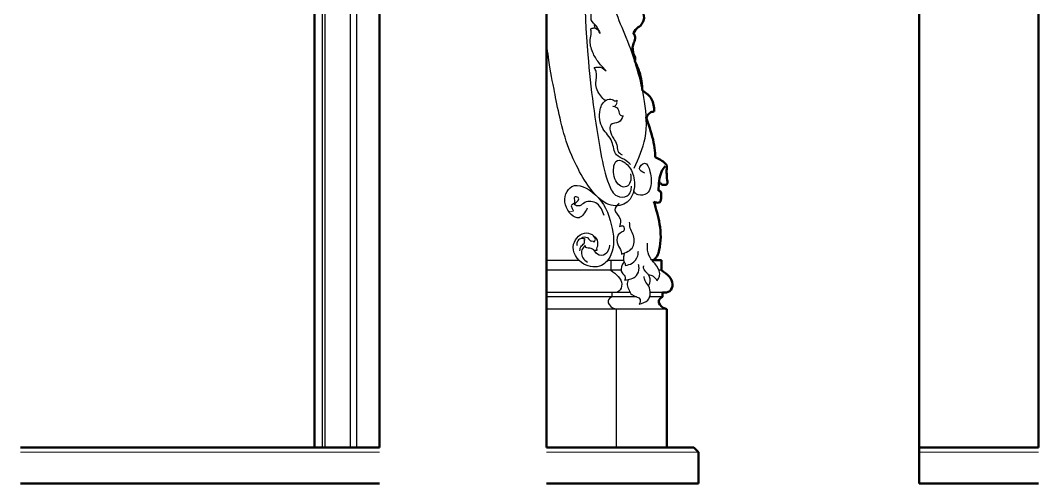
# Model space of a CAD drawing. Header units: millimetres. Extents: x 9184 to 10310, y -10768 to -9568.
# Drawn here: x 9184 to 10310, y -10768 to -10255 of the extents above; entities that cross this region are included whole.
import ezdxf

# ---------------------------------------------------------------- set-up
doc = ezdxf.new("R2010")
doc.units = ezdxf.units.MM

msp = doc.modelspace()

# ---------------------------------------------------------------- linework, layer by layer
at = {"color": 18, "lineweight": 50, "true_color": 0x000000}
for p, q in [((9580.8, -9607.7), (9580.8, -10727.7)), ((9509, -9867.8), (9509, -10727.7)), ((9580.8, -10727.7), (9183.9, -10727.7)), ((9928.6, -10727.7), (9765.6, -10727.7)), ((9933.6, -10732.7), (9928.6, -10727.7)), ((10309.7, -10727.7), (10177.6, -10727.7)), ((9933.6, -10767.7), (9933.6, -10732.7)), ((9580.8, -10767.7), (9183.9, -10767.7)), ((9933.6, -10767.7), (9765.6, -10767.7)), ((10309.7, -10767.7), (10177.6, -10767.7))]:
    msp.add_line(p, q, dxfattribs=at)
at = {"lineweight": 50}
for p, q in [((9765.6, -10727.7), (9765.6, -9607.7)), ((10177.6, -9607.7), (10177.6, -10727.7)), ((10177.6, -10727.7), (10177.6, -9607.7)), ((10177.6, -9607.7), (10177.6, -10767.7)), ((10309.7, -10727.7), (10309.7, -9607.7)), ((9882.2, -10520.6), (9892.8, -10520.6)), ((9892.8, -10520.6), (9892.8, -10531.7)), ((9893.9, -10556.3), (9893.9, -10560.9)), ((9898.7, -10574.6), (9898.7, -10727.7)), ((10177.6, -10727.7), (10177.6, -10767.7))]:
    msp.add_line(p, q, dxfattribs=at)
at = {"color": 18, "lineweight": 25, "true_color": 0x000000}
for p, q in [((9518, -10727.7), (9518, -9867.8)), ((9521, -10727.7), (9521, -9867.8)), ((9548.9, -10727.7), (9548.9, -9867.8)), ((9556, -10727.7), (9556, -9867.8))]:
    msp.add_line(p, q, dxfattribs=at)
at = {"lineweight": 25}
for p, q in [((9765.6, -10520.6), (9801.5, -10520.6)), ((9833.3, -10520.6), (9850.8, -10520.6)), ((9836.7, -10520.6), (9836.7, -10531.7)), ((9841.8, -10520.6), (9850.8, -10520.6)), ((9848.1, -10531.7), (9765.6, -10531.7)), ((9848.1, -10531.7), (9841.8, -10531.7)), ((9892.8, -10531.7), (9890, -10531.7)), ((9857.8, -10556.3), (9765.6, -10556.3)), ((9837.8, -10556.3), (9837.8, -10560.9)), ((9858, -10556.3), (9841.8, -10556.3)), ((9895.6, -10556.3), (9880.3, -10556.3)), ((9857.8, -10560.9), (9765.6, -10560.9)), ((9865.1, -10560.9), (9841.8, -10560.9)), ((9893.9, -10560.9), (9879.6, -10560.9)), ((9862.6, -10574.6), (9765.6, -10574.6)), ((9898.7, -10574.6), (9841.8, -10574.6)), ((9842.6, -10574.6), (9842.6, -10727.7))]:
    msp.add_line(p, q, dxfattribs=at)
at = {"color": 18, "lineweight": 5, "true_color": 0x000000}
for p, q in [((9580.8, -10732.7), (9183.9, -10732.7)), ((9933.6, -10732.7), (9765.6, -10732.7)), ((10309.7, -10732.7), (10177.6, -10732.7))]:
    msp.add_line(p, q, dxfattribs=at)
at = {"lineweight": 25}
msp.add_lwpolyline([(10177.6, -9607.7), (10309.7, -9607.7), (10309.7, -10727.7), (10177.6, -10727.7)], close=True, dxfattribs=at)
at = {"color": 18, "lineweight": 25, "true_color": 0x000000}
for points, knots in [([(9825.5, -9827.5), (9831.9, -9833.7), (9846.1, -9863.9), (9848.6, -9922.1), (9834.6, -10018.5), (9804.6, -10143.3), (9807.7, -10278.2), (9820.7, -10379), (9831.2, -10430.3), (9840.7, -10450.8), (9854.1, -10451.6), (9859.2, -10444.8), (9859.5, -10440.6), (9859.7, -10438.6)], [27.655223, 27.655223, 27.655223, 27.655223, 54.536467, 114.233481, 207.276204, 342.953498, 498.931816, 609.173819, 644.623815, 659.999126, 671.092379, 677.228963, 683.43236, 683.43236, 683.43236, 683.43236]), ([(9858.4, -10424.9), (9859.8, -10431.8), (9856, -10443.2), (9839.5, -10435.7), (9839, -10410), (9848.5, -10408.9), (9859.3, -10417.9), (9864.8, -10436.2), (9858.7, -10457.2), (9839.9, -10462.7), (9818.5, -10452), (9785.6, -10395.9), (9772.4, -10321.1), (9769.3, -10310.5), (9766.2, -10283.5), (9765.6, -10278.3)], [0, 0, 0, 0, 1, 2, 3, 4, 5, 6, 7, 8, 9, 10, 11, 12, 12.220042, 12.220042, 12.220042, 12.220042]), ([(9830.4, -10344), (9828.7, -10342.4), (9823.5, -10337), (9818.2, -10325.6), (9822.4, -10313.9), (9819.1, -10308.9), (9818.2, -10307.5)], [5.939753, 5.939753, 5.939753, 5.939753, 13.0946, 28.333021, 41.19815, 45.94142, 45.94142, 45.94142, 45.94142]), ([(9874.3, -10424.1), (9871.5, -10422.9), (9865.4, -10420.3), (9876, -10408.5), (9880.1, -10422.9), (9882, -10432.9), (9880.2, -10447.5), (9868.5, -10449.6), (9863.7, -10446.6), (9862.5, -10444.7), (9862, -10443.9)], [0, 0, 0, 0, 7.332416, 15.920298, 26.897284, 36.092466, 52.018868, 61.592744, 65.462404, 68.280841, 68.280841, 68.280841, 68.280841]), ([(9804, -10496.5), (9804.5, -10495.9), (9806.8, -10493.9), (9812.1, -10495.3), (9814.2, -10500.1), (9817.2, -10498.8), (9817.8, -10500), (9818.1, -10500.4)], [1.53718, 1.53718, 1.53718, 1.53718, 3.880045, 10.483475, 14.365659, 16.458206, 17.895733, 17.895733, 17.895733, 17.895733])]:
    msp.add_open_spline(points, degree=3, knots=knots, dxfattribs=at)
for points in [[(9862.5, -10418.6), (9874.5, -10385.4), (9873.9, -10345), (9865.8, -10309.1), (9853.7, -10274.2), (9842.3, -10244.4), (9839.2, -10220.4), (9843.1, -10204), (9848.8, -10198.1), (9857.9, -10199.6), (9860, -10202.9), (9859.5, -10205.1)], [(9824.6, -10269.9), (9820.7, -10261.6), (9815.1, -10254.7), (9815.4, -10246.9), (9815.2, -10242.9), (9814.3, -10240.3)], [(9831.7, -10311.1), (9823.3, -10301.8), (9816.7, -10290.6), (9814, -10276.4), (9815.1, -10269), (9814.5, -10264.7)], [(9814.5, -10264.7), (9817.9, -10263.6), (9824.1, -10267.8), (9824.6, -10269.9)], [(9818.2, -10307.5), (9825.4, -10307.1), (9831.7, -10311.1)], [(9858.5, -10414.5), (9851.7, -10409.3), (9843.1, -10404), (9837.9, -10389.4), (9827.9, -10374.7), (9824.9, -10353.9), (9831.7, -10343.3), (9838.3, -10342.9), (9842.8, -10344.1), (9843.6, -10343.3)], [(9839.1, -10350.2), (9844.6, -10353), (9846.5, -10359.4), (9850.3, -10360.9)], [(9850.3, -10360.9), (9845.3, -10367.8), (9836.7, -10370.9), (9836, -10377.1), (9839.9, -10386.1), (9843.3, -10392.8), (9844.5, -10399.7), (9849.4, -10404.1)], [(9796.4, -10458.6), (9800.7, -10451.2), (9796.4, -10450.7), (9796.2, -10452.8), (9796, -10457.8), (9793.2, -10459.8), (9793.9, -10463.2), (9795.2, -10466.2)], [(9829.2, -10471.2), (9821.5, -10458), (9807.8, -10456.8), (9802.3, -10460.2), (9797.7, -10459.7), (9796.4, -10458.6)], [(9846, -10457.4), (9841.1, -10464.8), (9847, -10474.8), (9846.7, -10482), (9846.3, -10483.2)], [(9818.1, -10500.4), (9819.6, -10497.5), (9817.3, -10494)]]:
    msp.add_spline(points, degree=3, dxfattribs=at)
at = {"color": 18, "lineweight": 50, "true_color": 0x000000}
for points, knots in [([(9854.4, -10216.9), (9854.5, -10217.4), (9855.1, -10220.6), (9862.7, -10226.8), (9868.5, -10238.7), (9875.7, -10252.4), (9871, -10258.9), (9869.5, -10261.4), (9865.3, -10263.6), (9863.2, -10267), (9861.7, -10269.5)], [2.187178, 2.187178, 2.187178, 2.187178, 3.705832, 12.200251, 28.777937, 46.464799, 49.651775, 52.232639, 55.098316, 63.723888, 63.723888, 63.723888, 63.723888]), ([(9861.3, -10269.1), (9862.2, -10270.1), (9864.4, -10272.8), (9862.8, -10278.4), (9860.9, -10283.6), (9860, -10289.8), (9863.4, -10294.4), (9863.8, -10298.5), (9863.3, -10300.1), (9863.2, -10300.4)], [0, 0, 0, 0, 3.901005, 10.098807, 15.52327, 21.294246, 27.633505, 31.786846, 32.799111, 32.799111, 32.799111, 32.799111]), ([(9884.8, -10356.2), (9884.6, -10353.7), (9884.3, -10346.8), (9879.7, -10337.8), (9873.8, -10334.2), (9871.7, -10333.1)], [0, 0, 0, 0, 7.518964, 20.783609, 27.929926, 27.929926, 27.929926, 27.929926]), ([(9875.8, -10363.6), (9876.5, -10361.5), (9878.2, -10358.2), (9882.2, -10356.1), (9884.2, -10356.2), (9884.8, -10356.2)], [9.628728, 9.628728, 9.628728, 9.628728, 16.150525, 20.543272, 22.11334, 22.11334, 22.11334, 22.11334]), ([(9875.7, -10362), (9876, -10363), (9878.9, -10372.4), (9883.7, -10385.4), (9885.5, -10399.6), (9885.7, -10405), (9885.8, -10406.5)], [555.042662, 555.042662, 555.042662, 555.042662, 558.05411, 584.597866, 596.277985, 600.749842, 600.749842, 600.749842, 600.749842]), ([(9885.8, -10406.5), (9889.9, -10408.4), (9894.7, -10410.9), (9898.1, -10415), (9898.6, -10415.7)], [0.947814, 0.947814, 0.947814, 0.947814, 14.304089, 16.850851, 16.850851, 16.850851, 16.850851]), ([(9896.9, -10416.6), (9895.4, -10418.3), (9891, -10423.3), (9889.5, -10436.6), (9889.5, -10443.8)], [0, 0, 0, 0, 6.911624, 19.580103, 19.580103, 19.580103, 19.580103]), ([(9897.6, -10437), (9896.2, -10437.2), (9893.8, -10437.6), (9891.7, -10435.4), (9890.4, -10434.5), (9890, -10434.3)], [0, 0, 0, 0, 3.737873, 7.017825, 8.370145, 8.370145, 8.370145, 8.370145]), ([(9889.5, -10443.8), (9890, -10443.8), (9892.6, -10443.7), (9892.1, -10450.4), (9892.5, -10456.3), (9887.6, -10457.2), (9885.5, -10456.4), (9884.3, -10455.6)], [1.126402, 1.126402, 1.126402, 1.126402, 2.559207, 9.044618, 15.342839, 17.849646, 22.285032, 22.285032, 22.285032, 22.285032])]:
    msp.add_open_spline(points, degree=3, knots=knots, dxfattribs=at)
at = {"color": 18, "lineweight": 25, "true_color": 0x000000}
for points in [[(9818.3, -10259.1), (9818.5, -10260.6), (9818.7, -10262.1), (9818.9, -10263.7)], [(9822.3, -10264.2), (9822.4, -10264.6), (9822.5, -10265.1), (9822.5, -10265.6)], [(9846.3, -10483.2), (9847.7, -10482.8), (9849.1, -10482.5), (9850.5, -10482.2)]]:
    msp.add_open_spline(points, degree=3, dxfattribs=at)
at = {"color": 18, "lineweight": 50, "true_color": 0x000000}
msp.add_open_spline([(9860.8, -10285.3), (9861, -10287.4), (9861.3, -10289.5), (9861.5, -10291.6)], degree=3, dxfattribs=at)
for points in [[(9863.2, -10300.4), (9868.3, -10312.4), (9871.7, -10333.1)], [(9898.6, -10415.7), (9899.1, -10431.9), (9898.7, -10436.3), (9897.6, -10437)]]:
    msp.add_spline(points, degree=3, dxfattribs=at)
at = {"color": 18, "lineweight": 5, "true_color": 0x000000}
msp.add_spline([(9843.6, -10343.3), (9842.7, -10348.3), (9839.7, -10350.4), (9839.1, -10350.2)], degree=3, dxfattribs=at)
at = {"lineweight": 25}
for points in [[(9810.7, -10462.8), (9801.6, -10473.6), (9786.5, -10459.3), (9793.7, -10439), (9818.8, -10447.4), (9837.2, -10481.2), (9836.9, -10514.5), (9826.4, -10526.3), (9807, -10524.8), (9795.6, -10502.9), (9809.9, -10490.3), (9822, -10500.4), (9821.8, -10504.9)], [(9848.4, -10514), (9861.2, -10505.7), (9861, -10491.6), (9858.2, -10484.9), (9857.5, -10478.4)], [(9808.4, -10497.4), (9804.5, -10496.5), (9800.2, -10499), (9799.1, -10502.5), (9799.6, -10504.4)], [(9802.5, -10510.1), (9804.2, -10504.6), (9807.6, -10501), (9807.5, -10498.5), (9808.4, -10497.4)], [(9888, -10543.2), (9890.6, -10538.1), (9887.5, -10527), (9880.1, -10517.7), (9877.1, -10506.3), (9877.2, -10501.8)], [(9808.5, -10504.4), (9804.7, -10509.2), (9804.6, -10515.1), (9805.8, -10517.9), (9810.9, -10522.7)], [(9835.4, -10504), (9830.5, -10514), (9821.8, -10514), (9817.6, -10509.1), (9811.8, -10507.1), (9809.1, -10506.4), (9808.5, -10504.4)], [(9821.8, -10504.9), (9820.9, -10507.9), (9821.4, -10509.6)], [(9852.8, -10526.3), (9860.2, -10523.9), (9866.5, -10515.6), (9867.2, -10510.5)], [(9852, -10542.7), (9865, -10537.6), (9867.9, -10529.1), (9867.4, -10525.3)], [(9836.7, -10531.7), (9848.7, -10547.1), (9845.7, -10554.8), (9837.8, -10556.3)], [(9868, -10569.1), (9877.6, -10564.6), (9878.6, -10549.3), (9874.6, -10543.5), (9873.4, -10538.5)], [(9837.8, -10560.9), (9833.7, -10565.5), (9838.6, -10573.1), (9842.6, -10574.6)]]:
    msp.add_spline(points, degree=3, dxfattribs=at)
at = {"lineweight": 50}
msp.add_open_spline([(9884.3, -10455.6), (9886.7, -10463.8), (9891.9, -10481.1), (9892.5, -10502.3), (9888.6, -10515), (9886, -10518.8), (9884.4, -10520.1), (9883.8, -10520.6)], degree=3, knots=[0, 0, 0, 0, 25.773709, 54.376612, 61.563602, 65.502737, 67.800251, 67.800251, 67.800251, 67.800251], dxfattribs=at)
at = {"color": 18, "lineweight": 5, "true_color": 0x000000}
msp.add_open_spline([(9795.2, -10466.2), (9794.2, -10466.5), (9792.3, -10467.1), (9790.6, -10466.7), (9789.9, -10466.5)], degree=3, knots=[0, 0, 0, 0, 3.225694, 5.565155, 5.565155, 5.565155, 5.565155], dxfattribs=at)
at = {"lineweight": 25}
for points, knots in [([(9850.5, -10482.2), (9851.4, -10484.4), (9852.4, -10488.2), (9844.3, -10490.9), (9841.7, -10501), (9846.9, -10506.7), (9848.4, -10511.2), (9848.4, -10513.1), (9848.4, -10514)], [1.496837, 1.496837, 1.496837, 1.496837, 7.566641, 12.209685, 23.344132, 31.809855, 34.480979, 37.331992, 37.331992, 37.331992, 37.331992]), ([(9821.4, -10509.6), (9820.9, -10509.6), (9819.9, -10509.6), (9818.9, -10509.8), (9818.4, -10509.9)], [0, 0, 0, 0, 1.62184, 3.008937, 3.008937, 3.008937, 3.008937]), ([(9851.5, -10512.8), (9851.2, -10514), (9850.8, -10516.6), (9850.4, -10520.8), (9852.4, -10523.7), (9852.7, -10525.6), (9852.8, -10526.3)], [6.049488, 6.049488, 6.049488, 6.049488, 9.945783, 13.902434, 18.099618, 19.933762, 19.933762, 19.933762, 19.933762]), ([(9851.6, -10522.5), (9850.7, -10523.4), (9848, -10526.7), (9847.2, -10534.1), (9852.7, -10537.4), (9852.8, -10541), (9852.2, -10542.4), (9852, -10542.7)], [1.367193, 1.367193, 1.367193, 1.367193, 5.226689, 14.235592, 18.84285, 22.64399, 23.480507, 23.480507, 23.480507, 23.480507]), ([(9878.3, -10548.8), (9878.9, -10548), (9880.9, -10544.3), (9879.9, -10538.1), (9875.7, -10533.6), (9873.2, -10531), (9872.5, -10527.8), (9873.1, -10527.1), (9873.3, -10526.9)], [2.016812, 2.016812, 2.016812, 2.016812, 5.123358, 14.636896, 17.771875, 23.645595, 25.597895, 26.4296, 26.4296, 26.4296, 26.4296]), ([(9888, -10543.2), (9886.8, -10541.4), (9884.3, -10538), (9880.4, -10537.1), (9878.5, -10536.9)], [0, 0, 0, 0, 6.265071, 11.99272, 11.99272, 11.99272, 11.99272]), ([(9856.1, -10541.9), (9855.3, -10543.9), (9854.2, -10547.8), (9856.9, -10553.5), (9859.6, -10560.9), (9870.4, -10560.8), (9869, -10567.1), (9868.2, -10568.7), (9868, -10569.1)], [5.041804, 5.041804, 5.041804, 5.041804, 11.222684, 17.519093, 23.250406, 33.902262, 37.81482, 39.376986, 39.376986, 39.376986, 39.376986])]:
    msp.add_open_spline(points, degree=3, knots=knots, dxfattribs=at)
at = {"lineweight": 50}
for points in [[(9892.8, -10531.7), (9904.9, -10547.1), (9901.8, -10554.8), (9893.9, -10556.3)], [(9893.9, -10560.9), (9889.8, -10565.5), (9894.7, -10573.1), (9898.7, -10574.6)]]:
    msp.add_spline(points, degree=3, dxfattribs=at)

doc.saveas('drawing.dxf')
